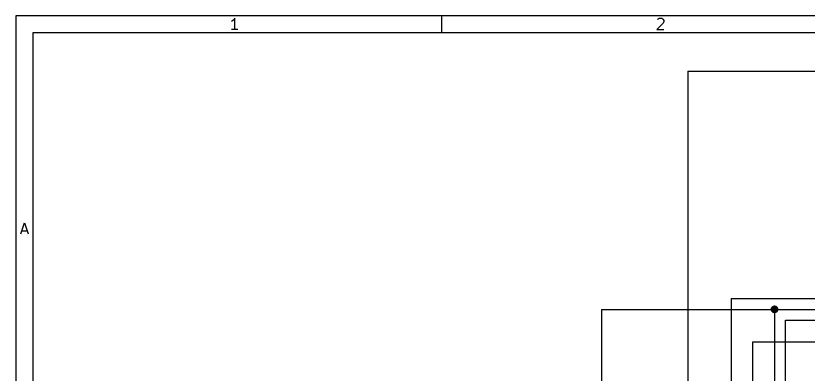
# Model space of a CAD drawing. Extents: x 0.4 to 11.3, y -7.9 to -0.4.
# Drawn here: x 0.394 to 4.055, y -2.049 to -0.394 of the extents above; entities that cross this region are included whole.
import ezdxf

# ---------------------------------------------------------------- set-up
doc = ezdxf.new("R2010")
doc.units = 0
doc.header["$MEASUREMENT"] = 0
doc.layers.add('GREEN3', color=91, linetype='CONTINUOUS')
doc.layers.add('RED2', color=1, linetype='CONTINUOUS')

msp = doc.modelspace()

# ---------------------------------------------------------------- linework, layer by layer
at = {"layer": 'GREEN3', "linetype": 'CONTINUOUS'}
for p, q in [((3.5, -0.65), (3.5, -2.25)), ((3.5, -0.65), (7.15, -0.65)), ((3.7, -1.7), (3.7, -3.8)), ((3.7, -1.7), (6.4, -1.7)), ((3.1, -1.75), (3.1, -2.5)), ((3.1, -1.75), (3.9, -1.75)), ((3.9, -1.75), (4.3, -1.75)), ((3.9, -1.75), (3.9, -4.7)), ((3.95, -1.8), (6, -1.8)), ((3.95, -4), (3.95, -1.8)), ((3.8, -3.9), (3.8, -1.9)), ((3.8, -1.9), (6.75, -1.9))]:
    msp.add_line(p, q, dxfattribs=at)
at = {"layer": 'GREEN3', "const_width": 0.018}
msp.add_lwpolyline([(3.891, -1.75, 1), (3.909, -1.75, 1)], format="xyb", close=True, dxfattribs=at)
at = {"layer": 'RED2', "linetype": 'CONTINUOUS'}
for p, q in [((0.3937, -0.3937), (0.3937, -7.8743)), ((11.2993, -0.3937), (0.3937, -0.3937)), ((2.3622, -0.47244), (2.3622, -0.3937)), ((1.39553, -0.41723), (1.39065, -0.41967)), ((1.4004, -0.41235), (1.39553, -0.41723)), ((1.40528, -0.40504), (1.4004, -0.41235)), ((1.40528, -0.45622), (1.40528, -0.40504)), ((3.38596, -0.42698), (3.35672, -0.45622)), ((3.35916, -0.40992), (3.36159, -0.40748)), ((3.36159, -0.40748), (3.36647, -0.40504)), ((3.36647, -0.40504), (3.37865, -0.40504)), ((3.37865, -0.40504), (3.38353, -0.40748)), ((3.38353, -0.40748), (3.38596, -0.40992)), ((3.38596, -0.40992), (3.3884, -0.41479)), ((3.3884, -0.41967), (3.38596, -0.42698)), ((3.3884, -0.41479), (3.3884, -0.41967)), ((0.47244, -0.47244), (0.47244, -7.79556)), ((11.2206, -0.47244), (0.47244, -0.47244)), ((1.4199, -0.45622), (1.39065, -0.45622)), ((3.35672, -0.45622), (3.3884, -0.45622)), ((0.41601, -1.4011), (0.43307, -1.34992)), ((0.43307, -1.34992), (0.45013, -1.4011)), ((0.42088, -1.38648), (0.44526, -1.38648))]:
    msp.add_line(p, q, dxfattribs=at)

doc.saveas('drawing.dxf')
